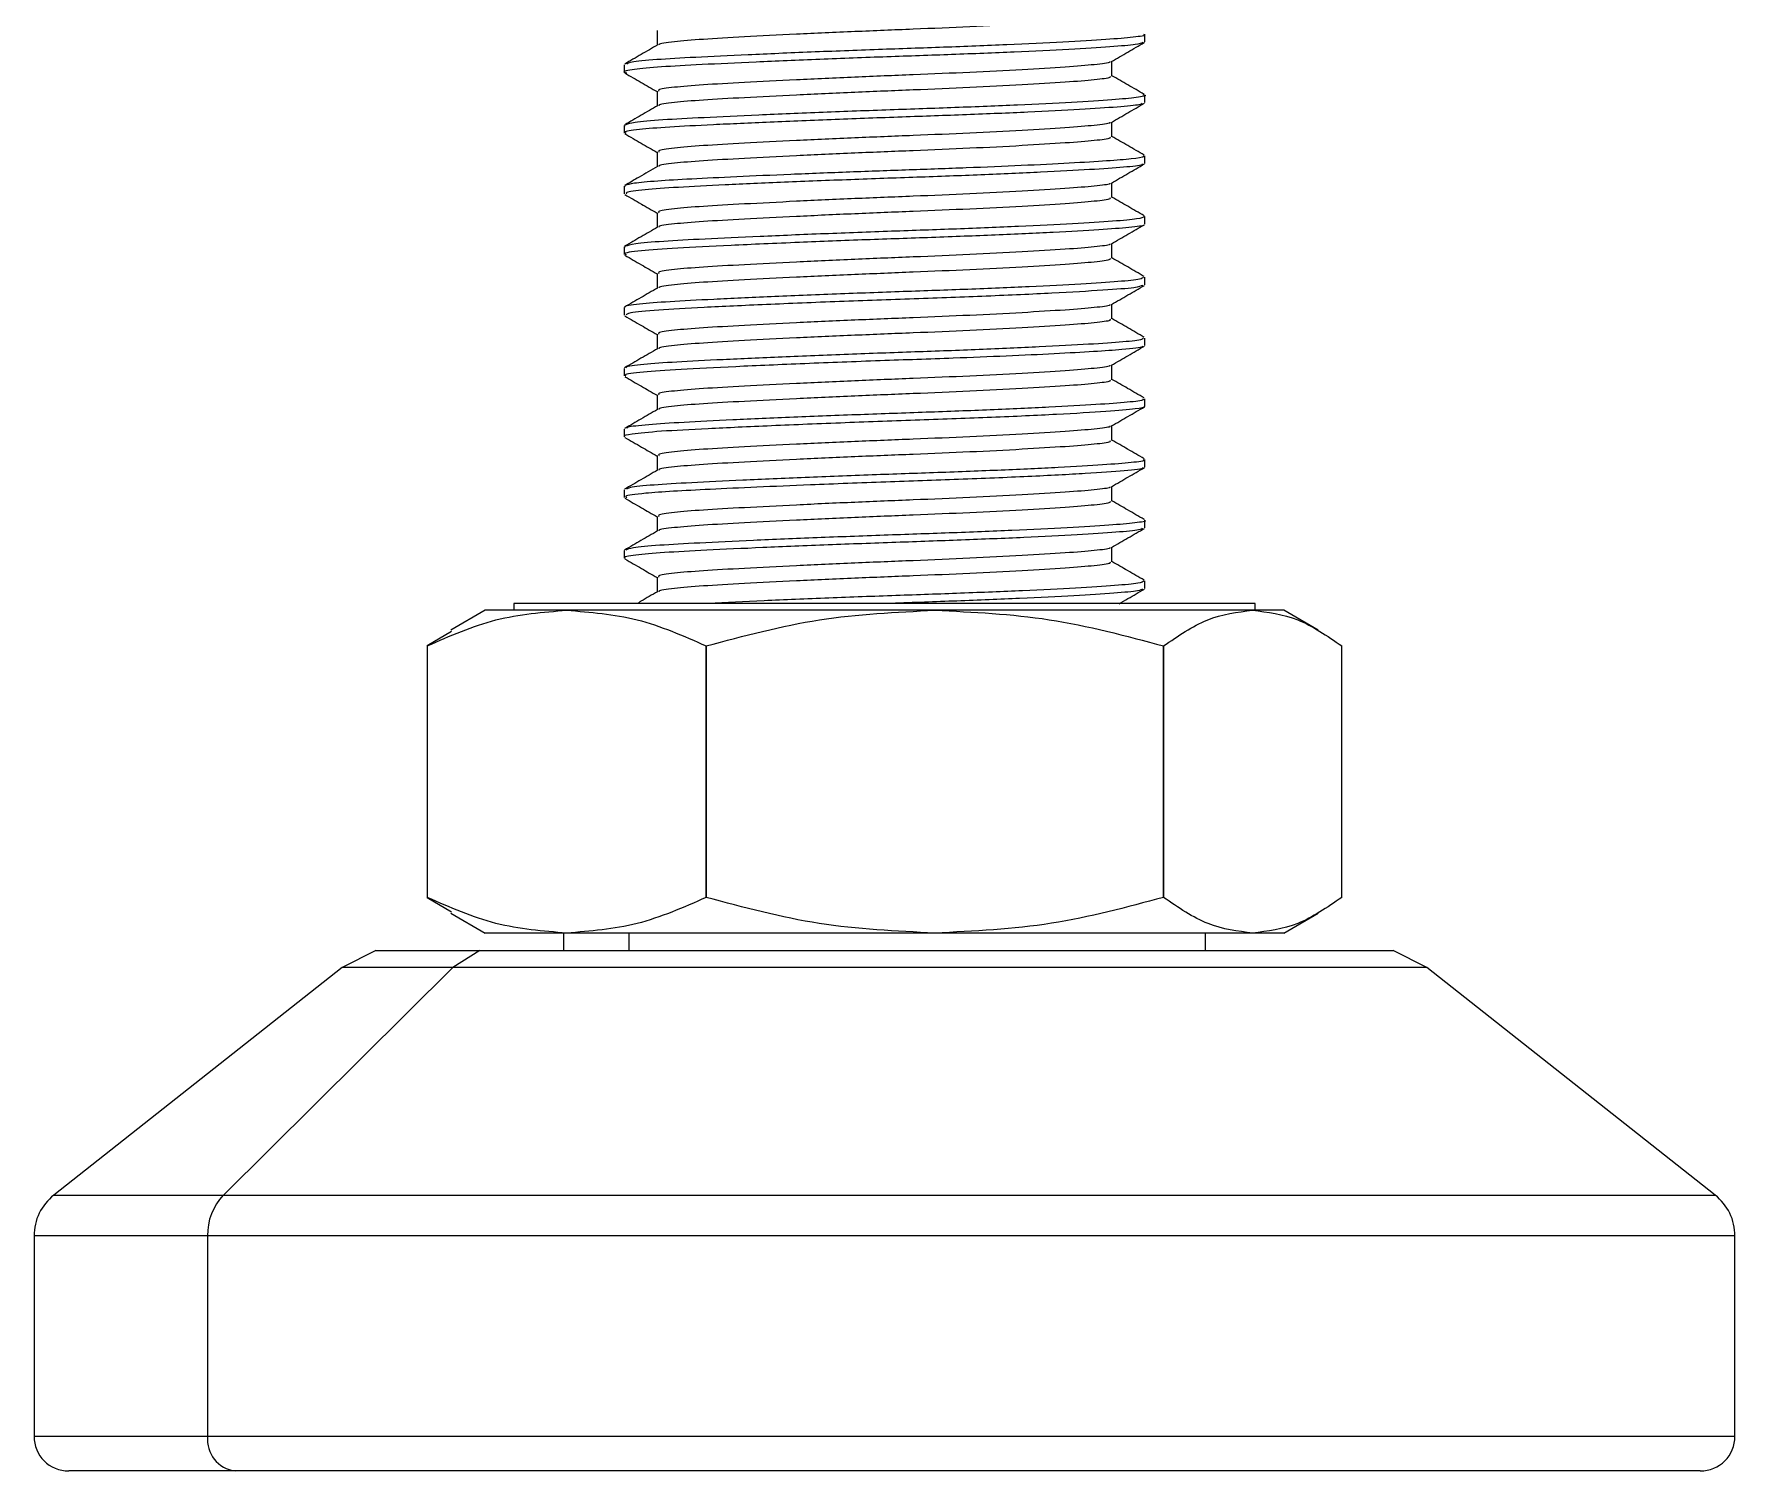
# Model space of a CAD drawing. Header units: millimetres. Extents: x 1152 to 6701, y 651 to 3284.
# Drawn here: x 1172.8 to 1270.7, y 650.7 to 733.4 of the extents above; entities that cross this region are included whole.
import ezdxf

# ---------------------------------------------------------------- set-up
doc = ezdxf.new("R2010")
doc.units = ezdxf.units.MM
doc.layers.add('SLD-0', color=7, linetype='Continuous')

msp = doc.modelspace()

# ---------------------------------------------------------------- linework, layer by layer
at = {"layer": 'SLD-0', "color": 7, "linetype": 'Continuous', "lineweight": 25}
for p, q in [((1208.684, 733.616), (1208.684, 732.763)), ((1236.745, 732.959), (1236.766, 732.952)), ((1236.767, 732.959), (1236.767, 733.396)), ((1206.791, 731.648), (1206.791, 731.21)), ((1234.874, 730.993), (1234.874, 731.845)), ((1208.684, 730.118), (1208.684, 729.266)), ((1236.767, 729.462), (1236.767, 729.899)), ((1206.791, 728.15), (1206.791, 727.713)), ((1206.796, 728.166), (1206.84, 728.151)), ((1234.874, 727.495), (1234.874, 728.347)), ((1208.684, 726.621), (1208.684, 725.768)), ((1236.767, 725.964), (1236.767, 726.402)), ((1206.791, 724.653), (1206.791, 724.216)), ((1206.806, 724.679), (1206.855, 724.653)), ((1234.874, 723.998), (1234.874, 724.85)), ((1208.684, 723.124), (1208.684, 722.271)), ((1236.767, 722.467), (1236.767, 722.904)), ((1206.791, 721.155), (1206.791, 720.718)), ((1206.799, 721.175), (1206.849, 721.156)), ((1234.874, 720.501), (1234.874, 721.353)), ((1208.684, 719.627), (1208.684, 718.773)), ((1236.767, 718.97), (1236.767, 719.407)), ((1234.874, 717.004), (1234.874, 717.856)), ((1206.791, 717.658), (1206.791, 717.221)), ((1208.684, 716.129), (1208.684, 715.276)), ((1236.767, 715.472), (1236.767, 715.909)), ((1206.791, 714.161), (1206.791, 713.724)), ((1234.874, 713.506), (1234.874, 714.359)), ((1208.684, 712.632), (1208.684, 711.778)), ((1236.767, 711.975), (1236.767, 712.412)), ((1206.791, 710.663), (1206.791, 710.226)), ((1234.874, 710.009), (1234.874, 710.861)), ((1208.684, 709.135), (1208.684, 708.281)), ((1236.767, 708.478), (1236.767, 708.915)), ((1206.791, 707.166), (1206.791, 706.729)), ((1234.874, 706.512), (1234.874, 707.364)), ((1208.684, 705.637), (1208.684, 704.784)), ((1236.767, 704.98), (1236.767, 705.417)), ((1206.791, 703.669), (1206.791, 703.232)), ((1234.874, 703.014), (1234.874, 703.867)), ((1208.684, 702.14), (1208.684, 701.287)), ((1236.767, 701.483), (1236.767, 701.92)), ((1198.797, 700.231), (1196.814, 699.087)), ((1203.486, 700.231), (1198.797, 700.231)), ((1200.445, 700.631), (1200.445, 700.231)), ((1234.694, 700.631), (1200.445, 700.631)), ((1224.681, 700.231), (1203.486, 700.231)), ((1242.974, 700.231), (1224.681, 700.231)), ((1243.112, 700.631), (1234.694, 700.631)), ((1244.761, 700.231), (1242.974, 700.231)), ((1243.112, 700.231), (1243.112, 700.631)), ((1246.743, 699.087), (1244.761, 700.231)), ((1196.859, 699.009), (1195.454, 698.179)), ((1195.454, 698.179), (1195.454, 683.698)), ((1211.519, 698.179), (1211.519, 683.698)), ((1211.519, 683.698), (1211.519, 698.179)), ((1237.844, 683.698), (1237.844, 698.179)), ((1237.844, 698.179), (1237.844, 698.179)), ((1237.844, 698.179), (1237.844, 683.698)), ((1248.104, 683.698), (1248.104, 698.179)), ((1195.454, 683.698), (1196.859, 682.868)), ((1237.844, 683.698), (1237.844, 683.698)), ((1196.814, 682.79), (1198.797, 681.646)), ((1244.761, 681.646), (1246.744, 682.79)), ((1203.486, 681.646), (1198.797, 681.646)), ((1203.293, 681.646), (1203.293, 680.647)), ((1224.681, 681.646), (1203.486, 681.646)), ((1207.065, 681.646), (1207.065, 680.647)), ((1242.974, 681.646), (1224.681, 681.646)), ((1240.265, 680.647), (1240.265, 681.646)), ((1244.761, 681.646), (1242.974, 681.646)), ((1192.502, 680.647), (1190.555, 679.662)), ((1192.502, 680.647), (1198.476, 680.647)), ((1198.476, 680.647), (1196.927, 679.662)), ((1198.476, 680.647), (1251.056, 680.647)), ((1253.003, 679.662), (1251.056, 680.647)), ((1190.555, 679.662), (1173.957, 666.558)), ((1196.927, 679.662), (1183.716, 666.558)), ((1196.927, 679.662), (1190.555, 679.662)), ((1253.003, 679.662), (1196.927, 679.662)), ((1269.601, 666.558), (1253.003, 679.662)), ((1173.957, 666.558), (1183.716, 666.558)), ((1183.716, 666.558), (1269.601, 666.558)), ((1172.817, 664.205), (1172.817, 652.668)), ((1182.808, 664.205), (1172.817, 664.205)), ((1182.808, 664.205), (1182.808, 652.668)), ((1270.741, 664.205), (1182.808, 664.205)), ((1270.741, 652.668), (1270.741, 664.205)), ((1172.817, 652.668), (1182.808, 652.668)), ((1182.808, 652.668), (1270.741, 652.668)), ((1184.399, 650.67), (1174.815, 650.67)), ((1268.742, 650.67), (1184.399, 650.67))]:
    msp.add_line(p, q, dxfattribs=at)
for centre, radius, start, end in [((1175.815, 664.205), 2.998, 128.29016, 180), ((1186.131, 664.275), 3.324, 136.61192, 181.20153), ((1267.743, 664.205), 2.998, 0, 51.70984), ((1174.815, 652.668), 1.998, 180, 270), ((1184.629, 652.485), 1.83, 174.25692, 262.7806), ((1268.742, 652.668), 1.998, 270, 0)]:
    msp.add_arc(centre, radius, start, end, dxfattribs=at)
for points, knots in [([(1229.707, 733.98), (1228.727, 733.928), (1226.801, 733.826), (1223.445, 733.689), (1220.017, 733.551), (1216.654, 733.397), (1213.658, 733.243), (1211.227, 733.106), (1209.577, 732.969), (1208.752, 732.856), (1208.787, 732.795), (1208.793, 732.785)], [0, 0, 0, 0, 0.124178, 0.24411, 0.364044, 0.488224, 0.612402, 0.732333, 0.852265, 0.976445, 1, 1, 1, 1]), ([(1236.652, 732.922), (1236.556, 732.883), (1236.342, 732.795), (1234.858, 732.677), (1232.501, 732.529), (1229.35, 732.376), (1225.732, 732.227), (1221.88, 732.099), (1217.996, 731.952), (1214.321, 731.798), (1211.196, 731.65), (1208.772, 731.521), (1207.258, 731.375), (1206.631, 731.254), (1206.879, 731.188), (1206.94, 731.172)], [0, 0, 0, 0, 0.065629, 0.145591, 0.228361, 0.312616, 0.395469, 0.475433, 0.558092, 0.642344, 0.725301, 0.805284, 0.887825, 0.97207, 1, 1, 1, 1]), ([(1208.721, 732.785), (1208.405, 732.602), (1207.773, 732.236), (1207.141, 731.87), (1206.825, 731.687)], [0, 0, 0, 0, 0.499944, 1, 1, 1, 1]), ([(1236.697, 733.396), (1236.719, 733.388), (1236.879, 733.33), (1236.197, 733.226), (1234.651, 733.097), (1232.143, 732.947), (1228.921, 732.793), (1225.25, 732.647), (1221.375, 732.518), (1217.493, 732.369), (1213.868, 732.215), (1210.814, 732.068), (1208.537, 731.94), (1207.151, 731.807), (1207.002, 731.722), (1206.942, 731.687)], [0, 0, 0, 0, 0.013766, 0.098273, 0.180364, 0.265607, 0.352013, 0.436619, 0.518681, 0.603845, 0.690263, 0.77496, 0.857002, 0.942085, 1, 1, 1, 1]), ([(1234.839, 731.824), (1235.155, 732.007), (1235.787, 732.373), (1236.419, 732.739), (1236.735, 732.922)], [0, 0, 0, 0, 0.499922, 1, 1, 1, 1]), ([(1234.752, 731.825), (1234.757, 731.812), (1234.782, 731.749), (1233.939, 731.649), (1232.302, 731.511), (1230.582, 731.409), (1229.707, 731.357)], [0, 0, 0, 0, 0.07815, 0.381845, 0.685548, 1, 1, 1, 1]), ([(1206.826, 731.171), (1207.143, 730.988), (1207.762, 730.63), (1208.381, 730.271), (1208.684, 730.096)], [0, 0, 0, 0, 0.511208, 1, 1, 1, 1]), ([(1229.707, 731.357), (1228.727, 731.305), (1226.801, 731.203), (1223.445, 731.066), (1220.017, 730.928), (1216.655, 730.774), (1213.657, 730.62), (1211.232, 730.483), (1209.558, 730.346), (1208.7, 730.218), (1208.775, 730.143), (1208.799, 730.118)], [0, 0, 0, 0, 0.119924, 0.235748, 0.351573, 0.471499, 0.591423, 0.707245, 0.823069, 0.942995, 1, 1, 1, 1]), ([(1234.759, 730.993), (1234.779, 730.966), (1234.837, 730.888), (1233.956, 730.774), (1232.297, 730.637), (1230.58, 730.535), (1229.707, 730.483)], [0, 0, 0, 0, 0.151801, 0.431232, 0.710671, 1, 1, 1, 1]), ([(1236.737, 729.936), (1236.42, 730.119), (1235.799, 730.479), (1235.179, 730.838), (1234.874, 731.014)], [0, 0, 0, 0, 0.509803, 1, 1, 1, 1]), ([(1236.644, 729.937), (1236.692, 729.925), (1236.945, 729.862), (1236.395, 729.753), (1235.003, 729.624), (1232.646, 729.477), (1229.535, 729.323), (1225.924, 729.174), (1222.071, 729.045), (1218.174, 728.899), (1214.477, 728.745), (1211.307, 728.595), (1208.881, 728.467), (1207.273, 728.328), (1207.009, 728.233), (1206.885, 728.188)], [0, 0, 0, 0, 0.0191799, 0.1023856, 0.1826419, 0.2655343, 0.3500774, 0.4333633, 0.5136364, 0.5964391, 0.6809741, 0.7643373, 0.844635, 0.927345, 1, 1, 1, 1]), ([(1229.707, 730.483), (1228.727, 730.431), (1226.801, 730.329), (1223.445, 730.191), (1220.017, 730.054), (1216.654, 729.9), (1213.658, 729.746), (1211.228, 729.608), (1209.576, 729.472), (1208.75, 729.358), (1208.787, 729.296), (1208.793, 729.286)], [0, 0, 0, 0, 0.123991, 0.2437432, 0.3634963, 0.4874901, 0.6114815, 0.7312318, 0.8509836, 0.9749773, 1, 1, 1, 1]), ([(1208.718, 729.286), (1208.402, 729.103), (1207.77, 728.737), (1207.138, 728.371), (1206.822, 728.188)], [0, 0, 0, 0, 0.499928, 1, 1, 1, 1]), ([(1236.612, 729.426), (1236.581, 729.398), (1236.498, 729.32), (1235.275, 729.21), (1233.125, 729.067), (1230.125, 728.913), (1226.593, 728.762), (1222.775, 728.632), (1218.88, 728.49), (1215.127, 728.336), (1211.856, 728.185), (1209.255, 728.054), (1207.539, 727.913), (1206.733, 727.794), (1206.868, 727.729), (1206.899, 727.714)], [0, 0, 0, 0, 0.0487974, 0.1307059, 0.2145261, 0.3005176, 0.3857513, 0.4677376, 0.5514198, 0.637382, 0.7226968, 0.8047763, 0.8883181, 0.9742442, 1, 1, 1, 1]), ([(1234.841, 728.328), (1235.157, 728.511), (1235.789, 728.877), (1236.422, 729.243), (1236.738, 729.426)], [0, 0, 0, 0, 0.499963, 1, 1, 1, 1]), ([(1206.829, 727.672), (1207.145, 727.489), (1207.764, 727.131), (1208.382, 726.774), (1208.684, 726.599)], [0, 0, 0, 0, 0.5119, 1, 1, 1, 1]), ([(1229.707, 727.86), (1228.727, 727.808), (1226.801, 727.705), (1223.445, 727.568), (1220.017, 727.431), (1216.655, 727.277), (1213.657, 727.123), (1211.232, 726.985), (1209.558, 726.849), (1208.7, 726.721), (1208.775, 726.645), (1208.799, 726.621)], [0, 0, 0, 0, 0.119924, 0.235748, 0.351573, 0.471499, 0.591423, 0.707245, 0.823069, 0.942995, 1, 1, 1, 1]), ([(1234.753, 728.329), (1234.758, 728.316), (1234.784, 728.253), (1233.94, 728.152), (1232.301, 728.014), (1230.581, 727.912), (1229.707, 727.86)], [0, 0, 0, 0, 0.080991, 0.38375, 0.686517, 1, 1, 1, 1]), ([(1229.707, 726.985), (1228.727, 726.933), (1226.801, 726.831), (1223.445, 726.694), (1220.017, 726.557), (1216.654, 726.403), (1213.658, 726.248), (1211.228, 726.111), (1209.575, 725.974), (1208.748, 725.86), (1208.787, 725.798), (1208.793, 725.787)], [0, 0, 0, 0, 0.123782, 0.243332, 0.362883, 0.486667, 0.61045, 0.729998, 0.849547, 0.973332, 1, 1, 1, 1]), ([(1234.759, 727.495), (1234.779, 727.468), (1234.837, 727.391), (1233.956, 727.277), (1232.297, 727.14), (1230.58, 727.038), (1229.707, 726.985)], [0, 0, 0, 0, 0.1518006, 0.4312314, 0.7106703, 1, 1, 1, 1]), ([(1236.734, 726.44), (1236.418, 726.623), (1235.798, 726.982), (1235.178, 727.341), (1234.874, 727.517)], [0, 0, 0, 0, 0.510515, 1, 1, 1, 1]), ([(1208.715, 725.786), (1208.359, 725.58), (1207.727, 725.215), (1207.095, 724.849), (1206.819, 724.689)], [0, 0, 0, 0, 0.562519, 1, 1, 1, 1]), ([(1236.667, 726.402), (1236.692, 726.383), (1236.776, 726.321), (1236.083, 726.22), (1234.662, 726.105), (1232.501, 725.973), (1229.739, 725.836), (1226.571, 725.703), (1223.195, 725.585), (1219.737, 725.462), (1216.333, 725.327), (1213.217, 725.19), (1210.603, 725.062), (1208.6, 724.948), (1207.232, 724.819), (1206.971, 724.732), (1206.845, 724.689)], [0, 0, 0, 0, 0.030818, 0.105341, 0.1780829, 0.2535196, 0.330192, 0.4059993, 0.4790682, 0.5530461, 0.6293155, 0.7058432, 0.7805571, 0.8532309, 0.9285138, 1, 1, 1, 1]), ([(1236.621, 725.93), (1236.625, 725.912), (1236.639, 725.845), (1235.641, 725.742), (1233.705, 725.604), (1230.871, 725.451), (1227.436, 725.299), (1223.664, 725.163), (1219.77, 725.027), (1215.959, 724.874), (1212.549, 724.721), (1209.784, 724.585), (1207.853, 724.45), (1206.834, 724.321), (1206.898, 724.243), (1206.921, 724.216)], [0, 0, 0, 0, 0.03029, 0.112781, 0.195645, 0.281312, 0.366898, 0.449542, 0.532247, 0.617859, 0.703504, 0.786306, 0.868854, 0.954404, 1, 1, 1, 1]), ([(1234.843, 724.832), (1235.159, 725.015), (1235.792, 725.381), (1236.424, 725.747), (1236.74, 725.93)], [0, 0, 0, 0, 0.499995, 1, 1, 1, 1]), ([(1234.753, 724.833), (1234.758, 724.819), (1234.785, 724.756), (1233.94, 724.654), (1232.301, 724.517), (1230.581, 724.414), (1229.707, 724.362)], [0, 0, 0, 0, 0.083392, 0.385359, 0.687336, 1, 1, 1, 1]), ([(1206.831, 724.174), (1207.148, 723.991), (1207.765, 723.633), (1208.383, 723.276), (1208.684, 723.102)], [0, 0, 0, 0, 0.51255, 1, 1, 1, 1]), ([(1229.707, 724.362), (1228.727, 724.31), (1226.801, 724.208), (1223.445, 724.071), (1220.017, 723.934), (1216.655, 723.78), (1213.657, 723.625), (1211.232, 723.488), (1209.558, 723.351), (1208.7, 723.223), (1208.775, 723.148), (1208.799, 723.124)], [0, 0, 0, 0, 0.119924, 0.235748, 0.351572, 0.471499, 0.591423, 0.707245, 0.823069, 0.942995, 1, 1, 1, 1]), ([(1234.759, 723.998), (1234.779, 723.971), (1234.837, 723.894), (1233.956, 723.78), (1232.297, 723.642), (1230.58, 723.54), (1229.707, 723.488)], [0, 0, 0, 0, 0.1518, 0.431231, 0.710671, 1, 1, 1, 1]), ([(1236.732, 722.945), (1236.415, 723.128), (1235.796, 723.486), (1235.177, 723.844), (1234.874, 724.02)], [0, 0, 0, 0, 0.511195, 1, 1, 1, 1]), ([(1236.747, 722.904), (1236.663, 722.856), (1236.495, 722.759), (1235.017, 722.633), (1232.713, 722.486), (1229.608, 722.332), (1226.007, 722.183), (1222.156, 722.054), (1218.259, 721.908), (1214.553, 721.754), (1211.37, 721.604), (1208.924, 721.475), (1207.277, 721.334), (1206.995, 721.236), (1206.859, 721.189)], [0, 0, 0, 0, 0.081357, 0.163137, 0.247524, 0.333655, 0.418569, 0.500372, 0.584666, 0.670787, 0.755778, 0.837611, 0.921808, 1, 1, 1, 1]), ([(1229.707, 723.488), (1228.727, 723.436), (1226.801, 723.334), (1223.445, 723.197), (1220.017, 723.06), (1216.654, 722.905), (1213.658, 722.751), (1211.228, 722.614), (1209.574, 722.477), (1208.746, 722.362), (1208.786, 722.299), (1208.794, 722.287)], [0, 0, 0, 0, 0.123594, 0.242963, 0.362333, 0.48593, 0.609524, 0.728892, 0.84826, 0.971857, 1, 1, 1, 1]), ([(1236.681, 722.434), (1236.69, 722.427), (1236.767, 722.37), (1235.952, 722.273), (1234.242, 722.141), (1231.583, 721.989), (1228.263, 721.836), (1224.546, 721.694), (1220.663, 721.564), (1216.652, 721.406), (1212.861, 721.239), (1209.692, 721.085), (1207.627, 720.932), (1206.682, 720.801), (1206.871, 720.732), (1206.907, 720.719)], [0, 0, 0, 0, 0.011547, 0.094925, 0.176932, 0.262164, 0.347999, 0.431518, 0.513429, 0.598581, 0.695006, 0.788222, 0.881339, 0.977742, 1, 1, 1, 1]), ([(1208.712, 722.287), (1208.396, 722.104), (1207.764, 721.738), (1207.132, 721.372), (1206.815, 721.189)], [0, 0, 0, 0, 0.499953, 1, 1, 1, 1]), ([(1234.845, 721.336), (1235.161, 721.519), (1235.793, 721.885), (1236.426, 722.251), (1236.742, 722.434)], [0, 0, 0, 0, 0.499967, 1, 1, 1, 1]), ([(1229.707, 720.865), (1228.727, 720.813), (1226.801, 720.711), (1223.445, 720.574), (1220.017, 720.437), (1216.655, 720.282), (1213.657, 720.128), (1211.232, 719.991), (1209.558, 719.854), (1208.7, 719.726), (1208.775, 719.651), (1208.799, 719.627)], [0, 0, 0, 0, 0.119924, 0.235748, 0.351572, 0.471499, 0.591423, 0.707245, 0.823069, 0.942995, 1, 1, 1, 1]), ([(1234.753, 721.337), (1234.759, 721.323), (1234.786, 721.259), (1233.941, 721.157), (1232.301, 721.019), (1230.581, 720.917), (1229.707, 720.865)], [0, 0, 0, 0, 0.085332, 0.38666, 0.687998, 1, 1, 1, 1]), ([(1206.833, 720.675), (1207.15, 720.492), (1207.767, 720.135), (1208.383, 719.778), (1208.684, 719.604)], [0, 0, 0, 0, 0.513096, 1, 1, 1, 1]), ([(1229.707, 719.991), (1228.727, 719.939), (1226.801, 719.837), (1223.445, 719.7), (1220.017, 719.562), (1216.654, 719.408), (1213.658, 719.254), (1211.228, 719.116), (1209.573, 718.98), (1208.744, 718.864), (1208.786, 718.801), (1208.794, 718.789)], [0, 0, 0, 0, 0.123447, 0.242674, 0.361902, 0.485352, 0.6088, 0.728026, 0.847252, 0.970702, 1, 1, 1, 1]), ([(1234.759, 720.501), (1234.779, 720.474), (1234.837, 720.397), (1233.956, 720.283), (1232.297, 720.145), (1230.58, 720.043), (1229.707, 719.991)], [0, 0, 0, 0, 0.1518, 0.431231, 0.710671, 1, 1, 1, 1]), ([(1236.729, 719.449), (1236.413, 719.632), (1235.794, 719.99), (1235.176, 720.348), (1234.874, 720.522)], [0, 0, 0, 0, 0.511789, 1, 1, 1, 1]), ([(1236.679, 719.407), (1236.653, 719.368), (1236.595, 719.279), (1235.333, 719.159), (1233.189, 719.016), (1230.204, 718.862), (1226.672, 718.71), (1222.849, 718.58), (1218.946, 718.438), (1215.179, 718.284), (1211.895, 718.132), (1209.273, 718), (1207.569, 717.86), (1206.762, 717.751), (1206.851, 717.696), (1206.859, 717.691)], [0, 0, 0, 0, 0.066442, 0.148389, 0.232092, 0.318042, 0.403301, 0.485315, 0.568912, 0.654837, 0.740157, 0.822247, 0.905733, 0.991631, 1, 1, 1, 1]), ([(1208.71, 718.788), (1208.394, 718.605), (1207.762, 718.239), (1207.129, 717.873), (1206.813, 717.69)], [0, 0, 0, 0, 0.499909, 1, 1, 1, 1]), ([(1236.643, 718.938), (1236.535, 718.893), (1236.297, 718.794), (1234.463, 718.659), (1231.561, 718.489), (1227.766, 718.316), (1223.512, 718.164), (1219.109, 718.008), (1214.894, 717.835), (1211.282, 717.666), (1208.605, 717.521), (1207, 717.367), (1206.936, 717.266), (1206.908, 717.221)], [0, 0, 0, 0, 0.076387, 0.168352, 0.264024, 0.36038, 0.453331, 0.546709, 0.643169, 0.73859, 0.830479, 0.925593, 1, 1, 1, 1]), ([(1234.846, 717.84), (1235.162, 718.022), (1235.795, 718.388), (1236.427, 718.754), (1236.743, 718.937)], [0, 0, 0, 0, 0.499936, 1, 1, 1, 1]), ([(1234.753, 717.84), (1234.759, 717.826), (1234.787, 717.762), (1233.941, 717.66), (1232.301, 717.522), (1230.581, 717.42), (1229.707, 717.368)], [0, 0, 0, 0, 0.086806, 0.387648, 0.6885, 1, 1, 1, 1]), ([(1206.835, 717.177), (1207.152, 716.994), (1207.768, 716.637), (1208.384, 716.281), (1208.684, 716.107)], [0, 0, 0, 0, 0.513656, 1, 1, 1, 1]), ([(1229.707, 717.368), (1228.727, 717.316), (1226.801, 717.214), (1223.445, 717.076), (1220.017, 716.939), (1216.655, 716.785), (1213.657, 716.631), (1211.232, 716.494), (1209.558, 716.357), (1208.7, 716.229), (1208.775, 716.153), (1208.799, 716.129)], [0, 0, 0, 0, 0.119924, 0.235748, 0.351572, 0.471499, 0.591423, 0.707245, 0.823069, 0.942995, 1, 1, 1, 1]), ([(1234.759, 717.004), (1234.779, 716.976), (1234.837, 716.899), (1233.956, 716.785), (1232.297, 716.648), (1230.58, 716.546), (1229.707, 716.494)], [0, 0, 0, 0, 0.151801, 0.431231, 0.710671, 1, 1, 1, 1]), ([(1236.727, 715.952), (1236.411, 716.135), (1235.793, 716.493), (1235.176, 716.851), (1234.874, 717.025)], [0, 0, 0, 0, 0.512269, 1, 1, 1, 1]), ([(1236.642, 715.91), (1236.654, 715.879), (1236.685, 715.799), (1235.619, 715.684), (1233.638, 715.546), (1230.783, 715.392), (1227.326, 715.239), (1223.539, 715.104), (1219.635, 714.967), (1215.824, 714.814), (1212.43, 714.661), (1209.682, 714.525), (1207.803, 714.389), (1206.856, 714.272), (1206.907, 714.207), (1206.918, 714.193)], [0, 0, 0, 0, 0.051416, 0.133833, 0.216808, 0.302523, 0.388075, 0.470603, 0.55346, 0.639131, 0.724731, 0.80738, 0.890109, 0.975741, 1, 1, 1, 1]), ([(1229.707, 716.494), (1228.727, 716.442), (1226.801, 716.339), (1223.445, 716.202), (1220.017, 716.065), (1216.654, 715.911), (1213.658, 715.757), (1211.228, 715.619), (1209.573, 715.482), (1208.743, 715.366), (1208.786, 715.303), (1208.794, 715.29)], [0, 0, 0, 0, 0.123342, 0.242467, 0.361594, 0.484938, 0.608281, 0.727404, 0.846529, 0.969874, 1, 1, 1, 1]), ([(1208.708, 715.29), (1208.392, 715.107), (1207.76, 714.741), (1207.128, 714.375), (1206.811, 714.192)], [0, 0, 0, 0, 0.499963, 1, 1, 1, 1]), ([(1236.612, 715.441), (1236.629, 715.425), (1236.701, 715.354), (1235.683, 715.255), (1233.898, 715.126), (1231.62, 714.998), (1228.86, 714.869), (1225.467, 714.731), (1221.474, 714.599), (1217.112, 714.431), (1213.129, 714.258), (1209.901, 714.101), (1207.723, 713.95), (1206.768, 713.816), (1206.859, 713.742), (1206.88, 713.724)], [0, 0, 0, 0, 0.026353, 0.118987, 0.188828, 0.260857, 0.333363, 0.404567, 0.496357, 0.591559, 0.687972, 0.781465, 0.874145, 0.970347, 1, 1, 1, 1]), ([(1234.847, 714.343), (1235.163, 714.526), (1235.795, 714.892), (1236.428, 715.258), (1236.744, 715.441)], [0, 0, 0, 0, 0.499955, 1, 1, 1, 1]), ([(1229.707, 713.871), (1228.727, 713.819), (1226.801, 713.716), (1223.445, 713.579), (1220.017, 713.442), (1216.655, 713.288), (1213.657, 713.134), (1211.232, 712.996), (1209.558, 712.859), (1208.7, 712.731), (1208.775, 712.656), (1208.799, 712.632)], [0, 0, 0, 0, 0.119924, 0.235748, 0.351572, 0.471499, 0.591423, 0.707245, 0.823069, 0.942995, 1, 1, 1, 1]), ([(1234.753, 714.343), (1234.759, 714.329), (1234.788, 714.264), (1233.941, 714.163), (1232.301, 714.025), (1230.581, 713.923), (1229.707, 713.871)], [0, 0, 0, 0, 0.0877985, 0.3883139, 0.6888388, 1, 1, 1, 1]), ([(1206.837, 713.679), (1207.154, 713.496), (1207.769, 713.14), (1208.385, 712.783), (1208.684, 712.61)], [0, 0, 0, 0, 0.514037, 1, 1, 1, 1]), ([(1229.707, 712.996), (1228.727, 712.944), (1226.801, 712.842), (1223.445, 712.705), (1220.017, 712.568), (1216.654, 712.414), (1213.658, 712.259), (1211.228, 712.122), (1209.573, 711.985), (1208.742, 711.869), (1208.785, 711.805), (1208.794, 711.792)], [0, 0, 0, 0, 0.12328, 0.242346, 0.361412, 0.484695, 0.607975, 0.727039, 0.846104, 0.969387, 1, 1, 1, 1]), ([(1234.759, 713.506), (1234.779, 713.479), (1234.837, 713.402), (1233.956, 713.288), (1232.297, 713.151), (1230.58, 713.048), (1229.707, 712.996)], [0, 0, 0, 0, 0.151801, 0.431231, 0.710671, 1, 1, 1, 1]), ([(1236.726, 712.456), (1236.409, 712.639), (1235.792, 712.996), (1235.175, 713.353), (1234.874, 713.528)], [0, 0, 0, 0, 0.51266, 1, 1, 1, 1]), ([(1236.701, 711.975), (1236.721, 711.965), (1236.826, 711.913), (1236.232, 711.809), (1234.68, 711.676), (1231.804, 711.508), (1228.071, 711.334), (1223.837, 711.179), (1219.436, 711.026), (1215.19, 710.853), (1211.535, 710.683), (1208.731, 710.538), (1207.245, 710.387), (1206.7, 710.28), (1206.818, 710.232), (1206.831, 710.227)], [0, 0, 0, 0, 0.016454, 0.086276, 0.176496, 0.270212, 0.364903, 0.456525, 0.547835, 0.642449, 0.736349, 0.826626, 0.919743, 0.99104, 1, 1, 1, 1]), ([(1236.639, 712.413), (1236.669, 712.391), (1236.768, 712.319), (1235.873, 712.208), (1234.061, 712.075), (1231.342, 711.922), (1227.97, 711.769), (1224.224, 711.629), (1220.327, 711.496), (1216.481, 711.344), (1212.987, 711.191), (1210.116, 711.05), (1208.071, 710.918), (1206.957, 710.793), (1206.945, 710.718), (1206.942, 710.695)], [0, 0, 0, 0, 0.036293, 0.119401, 0.201661, 0.287067, 0.372843, 0.456069, 0.538235, 0.623586, 0.709394, 0.792732, 0.87481, 0.960101, 1, 1, 1, 1]), ([(1234.847, 710.846), (1235.164, 711.029), (1235.796, 711.395), (1236.428, 711.761), (1236.745, 711.944)], [0, 0, 0, 0, 0.499942, 1, 1, 1, 1]), ([(1208.708, 711.792), (1208.391, 711.609), (1207.759, 711.243), (1207.127, 710.877), (1206.81, 710.694)], [0, 0, 0, 0, 0.499957, 1, 1, 1, 1]), ([(1206.838, 710.181), (1207.155, 709.998), (1207.77, 709.642), (1208.385, 709.286), (1208.684, 709.113)], [0, 0, 0, 0, 0.514369, 1, 1, 1, 1]), ([(1229.707, 710.373), (1228.727, 710.321), (1226.801, 710.219), (1223.445, 710.082), (1220.017, 709.945), (1216.655, 709.791), (1213.657, 709.636), (1211.232, 709.499), (1209.558, 709.362), (1208.7, 709.234), (1208.775, 709.159), (1208.799, 709.135)], [0, 0, 0, 0, 0.119924, 0.235748, 0.351572, 0.471499, 0.591423, 0.707245, 0.823069, 0.942995, 1, 1, 1, 1]), ([(1234.753, 710.846), (1234.76, 710.832), (1234.788, 710.767), (1233.942, 710.665), (1232.301, 710.528), (1230.581, 710.425), (1229.707, 710.373)], [0, 0, 0, 0, 0.088323, 0.388666, 0.689018, 1, 1, 1, 1]), ([(1234.759, 710.009), (1234.779, 709.982), (1234.837, 709.905), (1233.956, 709.791), (1232.297, 709.653), (1230.58, 709.551), (1229.707, 709.499)], [0, 0, 0, 0, 0.151801, 0.431231, 0.710671, 1, 1, 1, 1]), ([(1236.725, 708.959), (1236.409, 709.142), (1235.792, 709.499), (1235.175, 709.856), (1234.874, 710.03)], [0, 0, 0, 0, 0.512862, 1, 1, 1, 1]), ([(1229.707, 709.499), (1228.727, 709.447), (1226.801, 709.345), (1223.445, 709.208), (1220.017, 709.071), (1216.654, 708.916), (1213.658, 708.762), (1211.228, 708.625), (1209.573, 708.488), (1208.742, 708.372), (1208.785, 708.308), (1208.794, 708.295)], [0, 0, 0, 0, 0.123282, 0.24235, 0.361418, 0.484703, 0.607985, 0.727051, 0.846118, 0.969403, 1, 1, 1, 1]), ([(1208.708, 708.295), (1208.391, 708.112), (1207.759, 707.745), (1207.126, 707.379), (1206.81, 707.196)], [0, 0, 0, 0, 0.499918, 1, 1, 1, 1]), ([(1236.637, 708.447), (1236.654, 708.435), (1236.751, 708.368), (1235.69, 708.258), (1233.49, 708.103), (1230.159, 707.93), (1226.155, 707.761), (1221.805, 707.616), (1217.8, 707.463), (1214.387, 707.32), (1211.703, 707.193), (1209.514, 707.082), (1207.76, 706.953), (1206.759, 706.83), (1206.905, 706.752), (1206.946, 706.73)], [0, 0, 0, 0, 0.019563, 0.112504, 0.205653, 0.301967, 0.397339, 0.489124, 0.584041, 0.656574, 0.728186, 0.797285, 0.867086, 0.963126, 1, 1, 1, 1]), ([(1236.67, 708.915), (1236.699, 708.902), (1236.843, 708.839), (1236.096, 708.734), (1234.459, 708.603), (1231.879, 708.452), (1228.603, 708.299), (1224.906, 708.154), (1221.021, 708.025), (1217.15, 707.874), (1213.566, 707.72), (1210.573, 707.575), (1208.371, 707.446), (1207.067, 707.314), (1206.97, 707.23), (1206.932, 707.197)], [0, 0, 0, 0, 0.021102, 0.104878, 0.186682, 0.271719, 0.357653, 0.441532, 0.523288, 0.608253, 0.694202, 0.778182, 0.859895, 0.944786, 1, 1, 1, 1]), ([(1234.847, 707.349), (1235.164, 707.532), (1235.796, 707.898), (1236.428, 708.264), (1236.745, 708.447)], [0, 0, 0, 0, 0.499949, 1, 1, 1, 1]), ([(1234.753, 707.349), (1234.76, 707.335), (1234.788, 707.27), (1233.942, 707.168), (1232.301, 707.03), (1230.581, 706.928), (1229.707, 706.876)], [0, 0, 0, 0, 0.088381, 0.388705, 0.689038, 1, 1, 1, 1]), ([(1206.839, 706.683), (1207.155, 706.5), (1207.77, 706.145), (1208.385, 705.789), (1208.684, 705.616)], [0, 0, 0, 0, 0.51451, 1, 1, 1, 1]), ([(1229.707, 706.876), (1228.727, 706.824), (1226.801, 706.722), (1223.445, 706.585), (1220.017, 706.447), (1216.655, 706.293), (1213.657, 706.139), (1211.232, 706.002), (1209.558, 705.865), (1208.7, 705.737), (1208.775, 705.662), (1208.799, 705.637)], [0, 0, 0, 0, 0.119924, 0.235748, 0.351573, 0.471499, 0.591423, 0.707245, 0.823069, 0.942995, 1, 1, 1, 1]), ([(1234.759, 706.512), (1234.779, 706.485), (1234.837, 706.407), (1233.956, 706.293), (1232.297, 706.156), (1230.58, 706.054), (1229.707, 706.002)], [0, 0, 0, 0, 0.151801, 0.431232, 0.710671, 1, 1, 1, 1]), ([(1236.724, 705.462), (1236.408, 705.645), (1235.791, 706.002), (1235.175, 706.359), (1234.874, 706.533)], [0, 0, 0, 0, 0.512901, 1, 1, 1, 1]), ([(1236.734, 705.417), (1236.745, 705.414), (1236.912, 705.36), (1236.284, 705.26), (1234.831, 705.131), (1232.392, 704.983), (1229.225, 704.829), (1225.583, 704.681), (1221.717, 704.552), (1217.827, 704.404), (1214.165, 704.25), (1211.055, 704.102), (1208.701, 703.973), (1207.187, 703.835), (1206.982, 703.742), (1206.889, 703.7)], [0, 0, 0, 0, 0.005894, 0.090266, 0.171894, 0.256482, 0.342486, 0.426944, 0.508567, 0.593068, 0.679072, 0.763618, 0.845245, 0.929658, 1, 1, 1, 1]), ([(1229.707, 706.002), (1228.727, 705.95), (1226.801, 705.848), (1223.445, 705.71), (1220.017, 705.573), (1216.654, 705.419), (1213.658, 705.265), (1211.228, 705.127), (1209.573, 704.991), (1208.743, 704.875), (1208.786, 704.811), (1208.794, 704.798)], [0, 0, 0, 0, 0.1233274, 0.2424387, 0.3615509, 0.484881, 0.6082088, 0.7273182, 0.8464291, 0.9697592, 1, 1, 1, 1]), ([(1236.621, 704.95), (1236.584, 704.918), (1236.489, 704.837), (1235.205, 704.724), (1232.981, 704.577), (1229.901, 704.422), (1226.295, 704.27), (1222.413, 704.139), (1218.472, 703.993), (1214.707, 703.837), (1211.476, 703.685), (1208.941, 703.554), (1207.358, 703.409), (1206.662, 703.296), (1206.832, 703.239), (1206.852, 703.232)], [0, 0, 0, 0, 0.05367, 0.136323, 0.221126, 0.307989, 0.393873, 0.476507, 0.561353, 0.648224, 0.734076, 0.816693, 0.901578, 0.988455, 1, 1, 1, 1]), ([(1208.708, 704.798), (1208.392, 704.615), (1207.759, 704.249), (1207.127, 703.882), (1206.811, 703.699)], [0, 0, 0, 0, 0.499925, 1, 1, 1, 1]), ([(1234.847, 703.851), (1235.163, 704.034), (1235.796, 704.4), (1236.428, 704.766), (1236.745, 704.949)], [0, 0, 0, 0, 0.49996, 1, 1, 1, 1]), ([(1206.839, 703.186), (1207.156, 703.003), (1207.77, 702.647), (1208.385, 702.291), (1208.684, 702.118)], [0, 0, 0, 0, 0.51447, 1, 1, 1, 1]), ([(1229.707, 703.379), (1228.727, 703.327), (1226.801, 703.225), (1223.445, 703.087), (1220.017, 702.95), (1216.655, 702.796), (1213.657, 702.642), (1211.232, 702.505), (1209.558, 702.368), (1208.7, 702.24), (1208.775, 702.164), (1208.799, 702.14)], [0, 0, 0, 0, 0.119924, 0.235748, 0.351573, 0.471499, 0.591423, 0.707245, 0.823069, 0.942995, 1, 1, 1, 1]), ([(1234.753, 703.852), (1234.76, 703.837), (1234.788, 703.773), (1233.941, 703.671), (1232.301, 703.533), (1230.581, 703.431), (1229.707, 703.379)], [0, 0, 0, 0, 0.087973, 0.388431, 0.688898, 1, 1, 1, 1]), ([(1229.707, 702.505), (1228.727, 702.453), (1226.801, 702.35), (1223.445, 702.213), (1220.017, 702.076), (1216.654, 701.922), (1213.658, 701.767), (1211.228, 701.63), (1209.573, 701.493), (1208.743, 701.377), (1208.786, 701.314), (1208.794, 701.302)], [0, 0, 0, 0, 0.123405, 0.24259, 0.361777, 0.485184, 0.608589, 0.727773, 0.846959, 0.970366, 1, 1, 1, 1]), ([(1234.759, 703.014), (1234.779, 702.987), (1234.837, 702.91), (1233.956, 702.796), (1232.297, 702.659), (1230.58, 702.557), (1229.707, 702.505)], [0, 0, 0, 0, 0.151801, 0.431232, 0.710671, 1, 1, 1, 1]), ([(1236.725, 701.965), (1236.408, 702.148), (1235.791, 702.505), (1235.175, 702.862), (1234.874, 703.036)], [0, 0, 0, 0, 0.512874, 1, 1, 1, 1]), ([(1208.709, 701.301), (1208.393, 701.118), (1208.027, 700.907), (1207.662, 700.695), (1207.613, 700.667)], [0, 0, 0, 0, 0.865217, 1, 1, 1, 1]), ([(1236.717, 701.92), (1236.657, 701.875), (1236.532, 701.782), (1235.137, 701.658), (1232.892, 701.513), (1229.829, 701.359), (1226.254, 701.208), (1222.41, 701.079), (1218.52, 700.934), (1214.75, 700.779), (1212.672, 700.68), (1211.638, 700.631)], [0, 0, 0, 0, 0.100911, 0.210017, 0.322235, 0.43703, 0.550456, 0.659615, 0.771701, 0.886477, 1, 1, 1, 1]), ([(1236.632, 701.452), (1236.577, 701.417), (1236.444, 701.333), (1235.079, 701.217), (1232.791, 701.069), (1229.664, 700.914), (1226.032, 700.763), (1223.443, 700.675), (1222.173, 700.631)], [0, 0, 0, 0, 0.123082, 0.294342, 0.470742, 0.650988, 0.828762, 1, 1, 1, 1]), ([(1235.284, 700.607), (1235.454, 700.705), (1235.941, 700.987), (1236.428, 701.269), (1236.744, 701.452)], [0, 0, 0, 0, 0.350074, 1, 1, 1, 1]), ([(1195.454, 698.179), (1196.765, 698.755), (1199.399, 699.912), (1202.12, 700.125), (1203.486, 700.231)], [0, 0, 0, 0, 0.498042, 1, 1, 1, 1]), ([(1203.486, 700.231), (1204.843, 700.126), (1207.565, 699.916), (1210.198, 698.759), (1211.519, 698.179)], [0, 0, 0, 0, 0.498322, 1, 1, 1, 1]), ([(1211.519, 698.179), (1213.678, 698.758), (1217.993, 699.914), (1222.453, 700.126), (1224.681, 700.231)], [0, 0, 0, 0, 0.500382, 1, 1, 1, 1]), ([(1224.681, 700.231), (1226.887, 700.128), (1231.347, 699.919), (1235.662, 698.763), (1237.844, 698.179)], [0, 0, 0, 0, 0.494516, 1, 1, 1, 1]), ([(1237.844, 698.179), (1238.677, 698.752), (1240.359, 699.91), (1242.097, 700.124), (1242.974, 700.231)], [0, 0, 0, 0, 0.495458, 1, 1, 1, 1]), ([(1242.974, 700.231), (1243.844, 700.125), (1245.582, 699.914), (1247.263, 698.757), (1248.104, 698.179)], [0, 0, 0, 0, 0.5002537, 1, 1, 1, 1]), ([(1203.486, 681.646), (1202.12, 681.752), (1199.399, 681.965), (1196.765, 683.122), (1195.454, 683.698)], [0, 0, 0, 0, 0.501958, 1, 1, 1, 1]), ([(1211.519, 683.698), (1210.198, 683.118), (1207.565, 681.961), (1204.843, 681.751), (1203.486, 681.646)], [0, 0, 0, 0, 0.501678, 1, 1, 1, 1]), ([(1224.681, 681.646), (1222.45, 681.752), (1217.99, 681.963), (1213.676, 683.12), (1211.519, 683.698)], [0, 0, 0, 0, 0.500248, 1, 1, 1, 1]), ([(1237.844, 683.698), (1235.706, 683.125), (1231.392, 681.967), (1226.932, 681.753), (1224.681, 681.646)], [0, 0, 0, 0, 0.495453, 1, 1, 1, 1]), ([(1242.974, 681.646), (1242.114, 681.749), (1240.376, 681.958), (1238.694, 683.114), (1237.844, 683.698)], [0, 0, 0, 0, 0.494516, 1, 1, 1, 1]), ([(1248.104, 683.698), (1247.262, 683.119), (1245.581, 681.963), (1243.842, 681.751), (1242.974, 681.646)], [0, 0, 0, 0, 0.500383, 1, 1, 1, 1])]:
    msp.add_open_spline(points, degree=3, knots=knots, dxfattribs=at)

doc.saveas('drawing.dxf')
